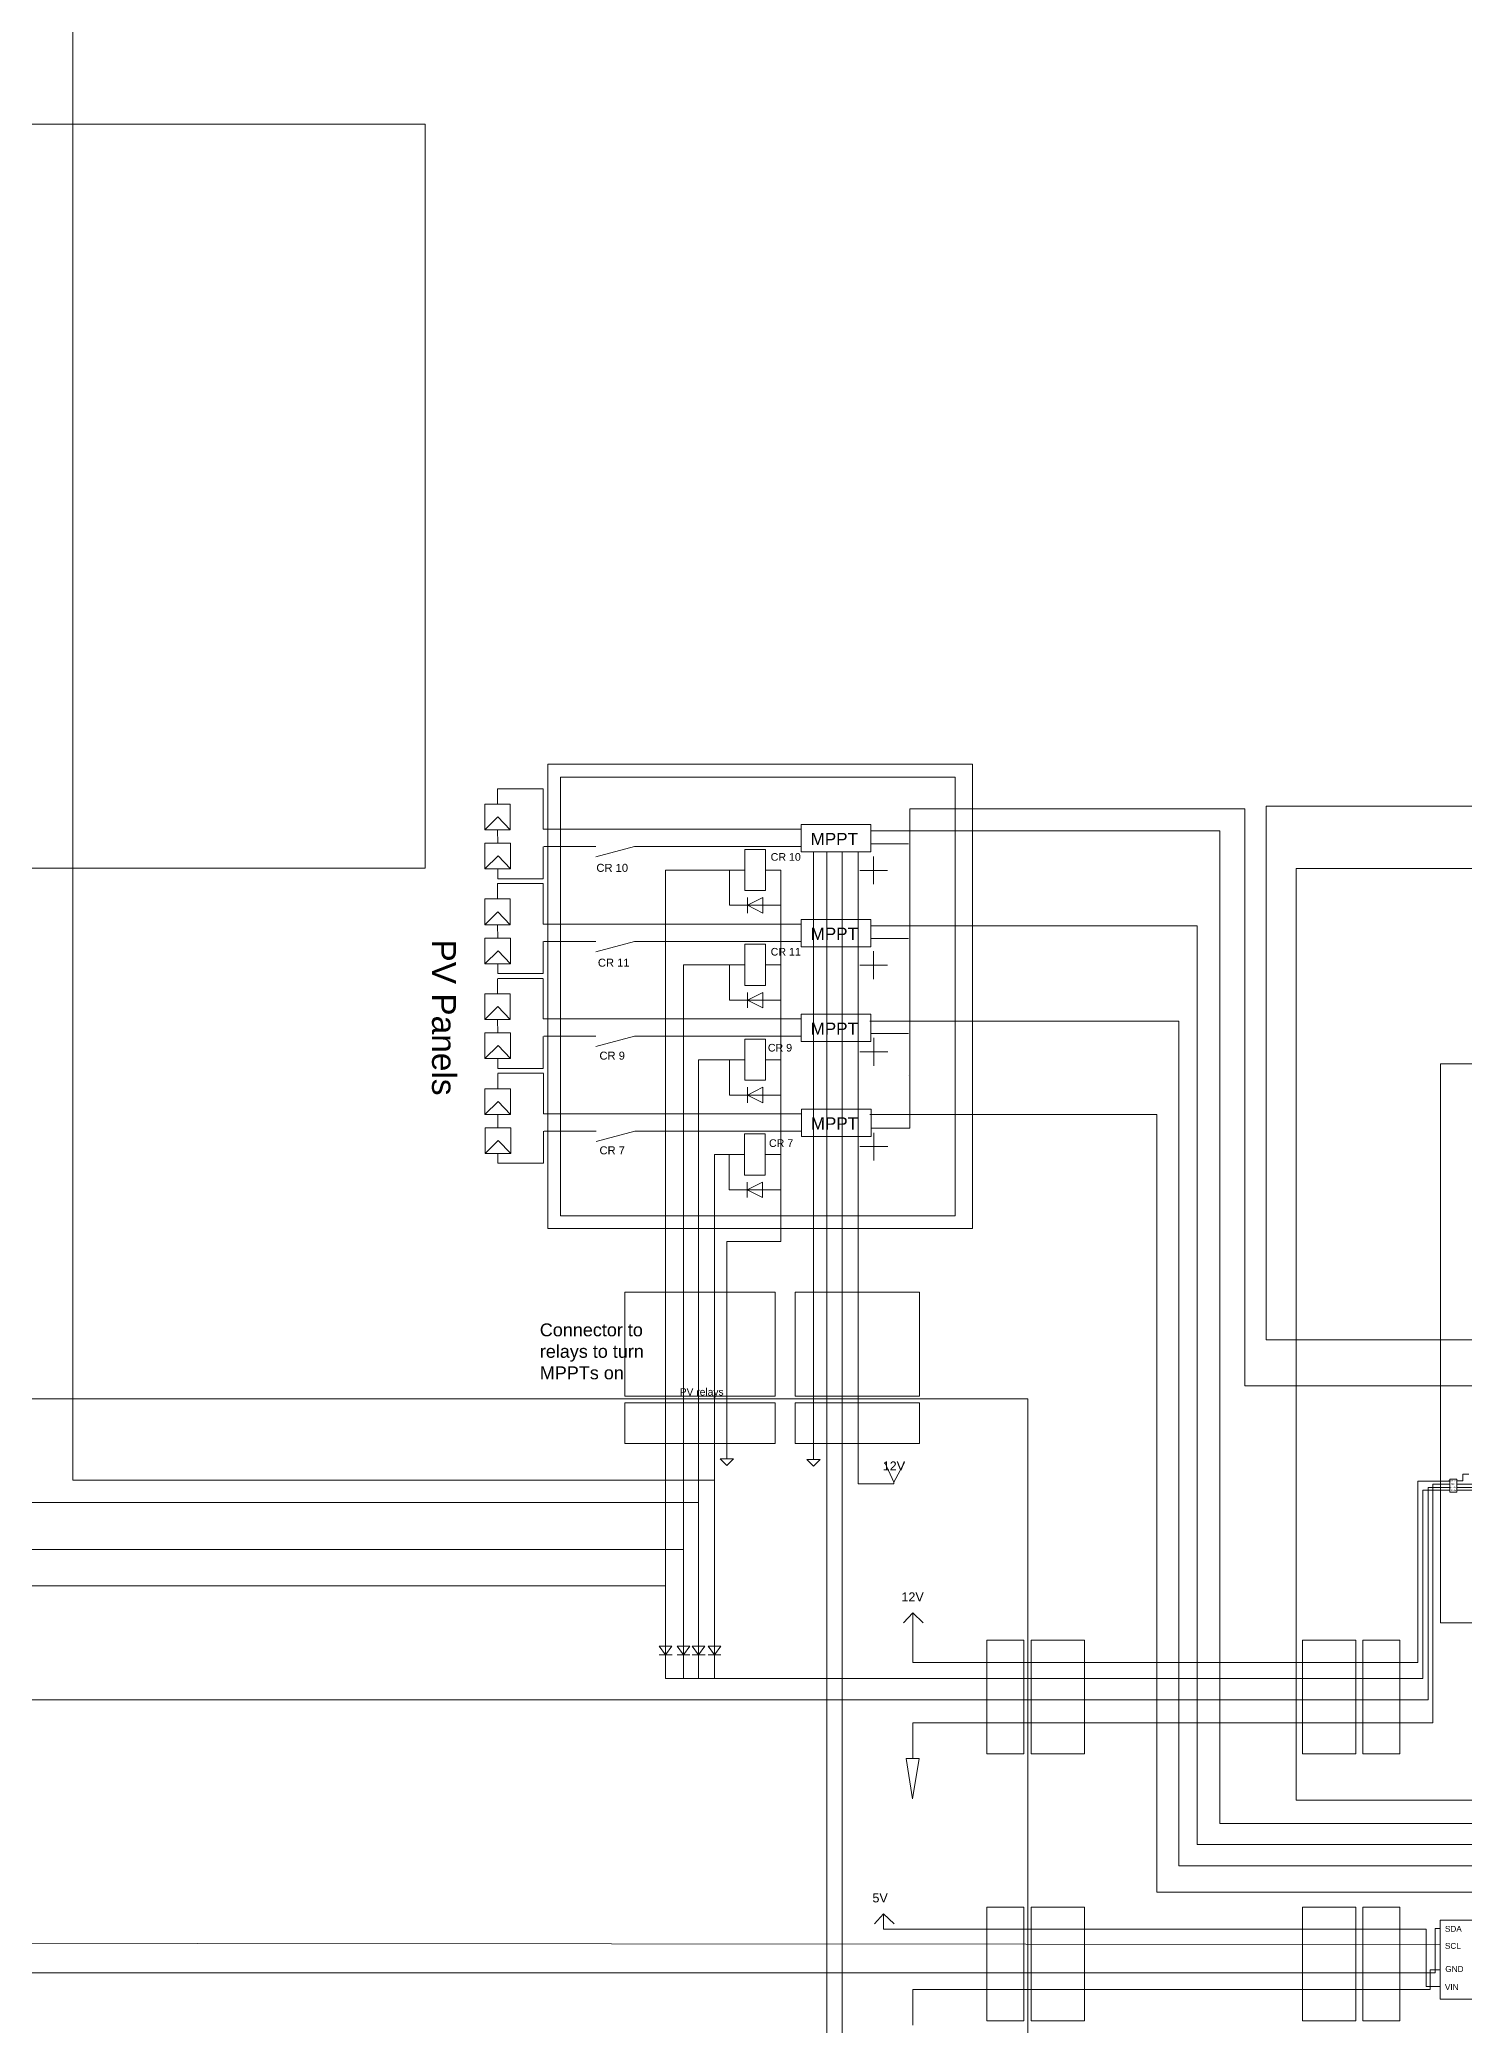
# Model space of a CAD drawing. Header units: inches. Extents: x 4541 to 19811, y -21622 to -6339.
# Drawn here: x 18966 to 19519, y -8322 to -7552 of the extents above; entities that cross this region are included whole.
import ezdxf

# ---------------------------------------------------------------- set-up
doc = ezdxf.new("R2010")
doc.units = ezdxf.units.IN
doc.header["$MEASUREMENT"] = 0
doc.layers.get('0').update_dxf_attribs({"lineweight": 0})
doc.styles.get("Standard").update_dxf_attribs({"font": 'arial.ttf'})

msp = doc.modelspace()

# ---------------------------------------------------------------- linework, layer by layer
at = {"ltscale": 5}
for p, q in [((19143.99, -7848.29), (19143.99, -7842.3)), ((19143.99, -7842.3), (19161.73, -7842.3)), ((19161.73, -7842.3), (19161.74, -7858.01)), ((19288.89, -7858.64), (19310.48, -7858.64)), ((19289.95, -7879.38), (19289.95, -7868.59)), ((19295.34, -7873.98), (19284.55, -7873.98)), ((19143.99, -7885.08), (19143.99, -7879.09)), ((19143.99, -7879.09), (19161.73, -7879.09)), ((19161.73, -7879.09), (19161.74, -7894.8)), ((19288.89, -7895.43), (19310.48, -7895.43)), ((19289.95, -7916.17), (19289.95, -7905.37)), ((19295.34, -7910.77), (19284.55, -7910.77)), ((19253.95, -7924.33), (19253.95, -7928.02)), ((19288.43, -7932.42), (19288.89, -7932.42)), ((19288.43, -7932.42), (19311.01, -7932.42)), ((19290.02, -7949.76), (19290.02, -7938.97)), ((19295.41, -7944.36), (19284.62, -7944.36)), ((19303.54, -7953.41), (19303.54, -7953.41)), ((19288.43, -7968.72), (19288.96, -7968.72)), ((19290.02, -7986.55), (19290.02, -7975.76)), ((19295.41, -7981.15), (19284.62, -7981.15)), ((19253.88, -7997.91), (19253.88, -8001.6)), ((19209.22, -8178.24), (19206.75, -8174.91)), ((19211.69, -8174.91), (19206.75, -8174.91)), ((19209.22, -8178.24), (19211.69, -8174.91)), ((19228.17, -8178.24), (19225.69, -8174.91)), ((19230.64, -8174.91), (19225.69, -8174.91)), ((19228.17, -8178.24), (19230.64, -8174.91))]:
    msp.add_line(p, q, dxfattribs=at)
for p, q in [((19144.05, -7842.3), (19161.73, -7842.3)), ((19144.15, -7853.22), (19139.03, -7858.27)), ((19148.95, -7858.27), (19144.15, -7853.22)), ((19143.99, -7858.27), (19144.07, -7863.45)), ((19161.74, -7858.01), (19261.91, -7858.01)), ((19144.22, -7868.37), (19139.11, -7873.42)), ((19149.02, -7873.42), (19144.22, -7868.37)), ((19161.74, -7877.22), (19161.74, -7864.79)), ((19161.99, -7864.76), (19182.2, -7864.76)), ((19197.2, -7864.76), (19182.2, -7868.76)), ((19197.2, -7864.76), (19261.91, -7864.76)), ((19239.95, -7865.84), (19239.95, -7881.84)), ((19247.95, -7865.84), (19239.95, -7865.84)), ((19247.95, -7881.84), (19247.95, -7865.84)), ((19271.76, -7866.85), (19271.76, -8409.39)), ((19277.74, -7866.85), (19277.74, -8409.39)), ((19144.07, -7873.42), (19144.07, -7877.22)), ((19144.07, -7877.22), (19161.74, -7877.22)), ((19209.22, -8083.7), (19209.22, -7873.84)), ((19209.22, -7873.84), (19239.95, -7873.84)), ((19233.95, -7887.54), (19233.95, -7873.84)), ((19144.05, -7879.09), (19161.73, -7879.09)), ((19239.95, -7881.84), (19247.95, -7881.84)), ((19246.95, -7884.54), (19240.95, -7887.54)), ((19240.95, -7890.54), (19240.95, -7884.54)), ((19246.95, -7890.54), (19246.95, -7884.54)), ((19144.15, -7890), (19139.03, -7895.05)), ((19148.95, -7895.05), (19144.15, -7890)), ((19253.95, -7887.54), (19233.95, -7887.54)), ((19240.95, -7887.54), (19246.95, -7890.54)), ((19143.99, -7895.05), (19144.07, -7900.24)), ((19161.74, -7894.8), (19261.91, -7894.8)), ((19161.74, -7914), (19161.74, -7901.58)), ((19161.99, -7901.54), (19182.2, -7901.54)), ((19197.2, -7901.54), (19182.2, -7905.54)), ((19197.2, -7901.54), (19261.91, -7901.54)), ((19144.22, -7905.16), (19139.11, -7910.21)), ((19149.02, -7910.21), (19144.22, -7905.16)), ((19239.95, -7902.63), (19239.95, -7918.63)), ((19247.95, -7902.63), (19239.95, -7902.63)), ((19247.95, -7918.63), (19247.95, -7902.63)), ((19143.99, -7921.86), (19143.99, -7915.99)), ((19144.05, -7915.87), (19161.73, -7915.87)), ((19144.07, -7910.21), (19144.07, -7914)), ((19144.07, -7914), (19161.74, -7914)), ((19161.74, -7915.99), (19161.74, -7931.59)), ((19233.95, -7924.33), (19233.95, -7910.63)), ((19253.95, -7924.33), (19233.95, -7924.33)), ((19239.95, -7918.63), (19247.95, -7918.63)), ((19246.95, -7921.33), (19240.95, -7924.33)), ((19240.95, -7927.33), (19240.95, -7921.33)), ((19240.95, -7924.33), (19246.95, -7927.33)), ((19246.95, -7927.33), (19246.95, -7921.33)), ((19144.15, -7926.79), (19139.04, -7931.84)), ((19143.99, -7931.84), (19144.07, -7937.02)), ((19148.95, -7931.84), (19144.15, -7926.79)), ((19161.74, -7931.59), (19261.92, -7931.59)), ((19161.74, -7950.79), (19161.74, -7938.36)), ((19161.99, -7938.33), (19182.2, -7938.33)), ((19197.2, -7938.33), (19182.2, -7942.33)), ((19197.2, -7938.33), (19261.92, -7938.33)), ((19239.95, -7939.41), (19239.95, -7955.41)), ((19247.95, -7939.41), (19239.95, -7939.41)), ((19247.95, -7955.41), (19247.95, -7939.41)), ((19144.22, -7941.94), (19139.11, -7946.99)), ((19144.07, -7946.99), (19144.07, -7950.79)), ((19149.02, -7946.99), (19144.22, -7941.94)), ((19233.95, -7961.12), (19233.95, -7947.41)), ((19144.06, -7958.66), (19144.06, -7952.78)), ((19144.07, -7950.79), (19161.74, -7950.79)), ((19144.12, -7952.66), (19161.79, -7952.66)), ((19161.81, -7952.78), (19161.81, -7968.38)), ((19239.95, -7955.41), (19247.95, -7955.41)), ((19253.95, -7961.12), (19233.95, -7961.12)), ((19246.95, -7958.12), (19240.95, -7961.12)), ((19240.95, -7964.12), (19240.95, -7958.12)), ((19240.95, -7961.12), (19246.95, -7964.12)), ((19246.95, -7964.12), (19246.95, -7958.12)), ((19144.22, -7963.58), (19139.1, -7968.63)), ((19144.06, -7968.63), (19144.13, -7973.81)), ((19149.02, -7968.63), (19144.22, -7963.58)), ((19161.81, -7968.38), (19261.98, -7968.38)), ((19288.96, -7968.72), (19311.01, -7968.72)), ((19144.29, -7978.74), (19139.18, -7983.79)), ((19149.09, -7983.79), (19144.29, -7978.74)), ((19161.81, -7987.58), (19161.81, -7975.15)), ((19162.06, -7975.12), (19182.27, -7975.12)), ((19197.27, -7975.12), (19182.27, -7979.12)), ((19197.27, -7975.12), (19261.98, -7975.12)), ((19239.88, -7976.2), (19239.88, -7992.2)), ((19247.88, -7976.2), (19239.88, -7976.2)), ((19247.88, -7992.2), (19247.88, -7976.2)), ((19144.13, -7983.79), (19144.13, -7987.58)), ((19228.19, -7984.2), (19233.88, -7984.2)), ((19228.19, -8083.7), (19228.19, -7984.2)), ((19233.88, -7984.2), (19239.88, -7984.2)), ((19233.88, -7997.91), (19233.88, -7984.2)), ((19144.13, -7987.58), (19161.81, -7987.58)), ((19239.88, -7992.2), (19247.88, -7992.2)), ((19253.88, -7997.91), (19233.88, -7997.91)), ((19246.88, -7994.91), (19240.88, -7997.91)), ((19240.88, -8000.91), (19240.88, -7994.91)), ((19240.88, -7997.91), (19246.88, -8000.91)), ((19246.88, -8000.91), (19246.88, -7994.91)), ((19209.22, -8151.43), (19209.22, -8083.7)), ((18917.49, -8119.22), (19221.94, -8119.22)), ((18862.81, -8137.37), (19216.18, -8137.37)), ((19209.22, -8187.49), (19478.31, -8187.49)), ((19221.94, -8187.49), (19478.31, -8187.49)), ((19228.19, -8187.49), (19478.31, -8187.49))]:
    msp.add_line(p, q)
at = {"color": 1, "ltscale": 5}
for p, q in [((19303.54, -7863.66), (19288.89, -7863.66)), ((19303.54, -7900.44), (19288.89, -7900.44)), ((19303.54, -7937.23), (19288.89, -7937.23)), ((19303.97, -7974.02), (19288.96, -7974.02))]:
    msp.add_line(p, q, dxfattribs=at)
at = {"color": 3}
for p, q in [((19247.95, -7873.84), (19253.95, -7873.84)), ((19247.95, -7910.63), (19253.95, -7910.63)), ((19247.95, -7947.41), (19253.95, -7947.41)), ((19247.88, -7984.2), (19253.88, -7984.2))]:
    msp.add_line(p, q, dxfattribs=at)
at = {"color": 3, "ltscale": 5}
for p, q in [((19253.95, -7873.84), (19253.95, -7887.54)), ((19253.95, -7887.54), (19253.95, -7910.63)), ((19253.95, -7910.63), (19253.95, -7924.33)), ((19253.95, -7947.41), (19253.95, -7928.02)), ((19253.95, -7947.41), (19253.95, -7961.12)), ((19253.95, -7961.12), (19253.95, -7964.81)), ((19253.88, -7984.2), (19253.95, -7964.81)), ((19253.88, -7984.2), (19253.88, -7997.91)), ((19253.88, -8017.99), (19253.88, -8001.6)), ((19232.95, -8037.64), (19232.95, -8017.99)), ((19232.95, -8017.99), (19253.88, -8017.99)), ((19305.09, -8234.14), (19302.62, -8218.49)), ((19307.57, -8218.49), (19302.62, -8218.49)), ((19305.09, -8234.14), (19307.57, -8218.49))]:
    msp.add_line(p, q, dxfattribs=at)
at = {"color": 7}
for p, q in [((19228.19, -8106.02), (19228.19, -8083.7)), ((19228.19, -8106.02), (19228.19, -8167.83)), ((19209.22, -8151.43), (19209.22, -8137.3)), ((19209.22, -8137.3), (19209.22, -8187.49)), ((19228.19, -8167.83), (19228.19, -8187.49)), ((19211.74, -8178.24), (19206.75, -8178.24)), ((19209.22, -8178.24), (19211.74, -8178.24)), ((19230.69, -8178.24), (19225.7, -8178.24))]:
    msp.add_line(p, q, dxfattribs=at)
at = {"color": 1}
msp.add_line((19293.84, -8284.69), (19293.84, -8278.78), dxfattribs=at)
for points in [[(18758.16, -7393.12), (18758.16, -8195.75), (19505.15, -8195.75), (19505.15, -8113.36), (19513.56, -8113.36)], [(18807.26, -7393.12), (18807.26, -8151.43), (19209.22, -8151.43), (19209.22, -8187.49), (19503.05, -8187.49), (19503.05, -8114.45), (19513.56, -8114.45), (19503.05, -8114.45), (19503.05, -8187.49), (19209.22, -8187.49), (19209.22, -7873.84), (19239.95, -7873.84)], [(18862.81, -7393.61), (18862.81, -8137.37), (19216.18, -8137.37), (19216.18, -8187.49), (19503.05, -8187.49), (19503.05, -8114.45), (19513.56, -8114.45), (19503.05, -8114.45)], [(18862.81, -7393.61), (18862.81, -8137.37), (19216.18, -8137.37), (19216.18, -8187.49), (19503.05, -8187.49), (19503.05, -8114.45), (19513.56, -8114.45), (19503.05, -8114.45), (19503.05, -8187.49), (19216.18, -8187.49), (19216.18, -7910.63), (19239.95, -7910.63)], [(18917.49, -7394.1), (18917.49, -8119.22), (19222.04, -8119.21), (19222.04, -7947.41), (19239.95, -7947.41), (19222.04, -7947.41), (19221.94, -8187.49), (19503.05, -8187.49), (19503.05, -8114.45), (19513.56, -8114.45)], [(18979.21, -7394.1), (18979.21, -8110.53), (19228.19, -8110.53)], [(18979.21, -7394.1), (18979.21, -8110.53), (19228.19, -8110.53), (19228.19, -7984.2), (19239.88, -7984.2), (19228.19, -7984.2), (19228.2, -8187.49), (19503.05, -8187.49), (19503.05, -8114.45), (19513.56, -8114.45)], [(18807.26, -7409.95), (18807.26, -8151.43), (19209.22, -8151.43)], [(19513.56, -8114.45), (19503.05, -8114.45), (19503.05, -8187.49), (19216.18, -8187.49), (19216.17, -7910.63), (19239.95, -7910.63)], [(19239.95, -7947.41), (19222.04, -7947.41), (19222.04, -8187.49), (19478.31, -8187.49)], [(19516.28, -8113.36), (19527.7, -8113.36), (19527.7, -8103.24), (19530.76, -8103.24)], [(19516.28, -8110.8), (19518.63, -8110.8), (19518.63, -8108.24), (19520.97, -8108.24)], [(19516.28, -8114.38), (19525.94, -8114.38), (19525.94, -8118.64), (19530.8, -8118.64)], [(18807.26, -8151.43), (19209.22, -8151.43)], [(19206.75, -8174.91), (19211.69, -8174.91), (19209.22, -8178.24), (19206.75, -8174.91)], [(19206.75, -8178.24), (19211.74, -8178.24)], [(19213.68, -8174.91), (19218.62, -8174.91), (19216.15, -8178.24), (19213.68, -8174.91)], [(19213.68, -8178.24), (19218.67, -8178.24)], [(19219.54, -8174.91), (19224.48, -8174.91), (19222.01, -8178.24), (19219.54, -8174.91)], [(19219.54, -8178.24), (19224.54, -8178.24)], [(19509.86, -8284.44), (19507.86, -8284.44), (19507.86, -8301.63), (18577.37, -8301.63), (18577.37, -9210.46)], [(19509.86, -8284.44), (19509.86, -8283.03)], [(19509.86, -8290.66), (18544.96, -8289.86), (18544.96, -9211.68)]]:
    msp.add_lwpolyline(points)
at = {"color": 5}
for points in [[(16210.3, -7873.14), (19115.91, -7873.14), (19115.91, -7584.58), (16210.3, -7584.58)], [(19328.33, -8012.94), (19163.48, -8012.94), (19163.48, -7832.85), (19328.33, -7832.85)], [(19321.54, -8007.94), (19168.48, -8007.94), (19168.48, -7837.85), (19321.54, -7837.85)], [(16211.6, -8078.99), (19349.76, -8078.99), (19349.76, -9572.98), (16211.6, -9572.98)]]:
    msp.add_lwpolyline(points, close=True, dxfattribs=at)
at = {"color": 1}
for points in [[(15898.19, -9317.22), (15898.19, -9619.17), (19810.56, -9619.17), (19810.56, -7849.02), (19442.26, -7849.02), (19442.26, -8056.14), (19571.17, -8056.14), (19571.17, -8084.9), (19593.68, -8084.9)], [(19303.97, -7974.02), (19303.97, -7850.09), (19434.04, -7850.09), (19434.04, -7965.18), (19434.04, -8073.97), (19568.9, -8073.97), (19568.9, -8126.8), (19593.57, -8126.96)], [(19283.99, -7866.85), (19283.99, -8111.94), (19297.83, -8111.87), (19297.83, -8111.23)], [(19294.33, -8103.61), (19297.83, -8111.23), (19301.87, -8103.61)], [(19513.56, -8110.86), (19501.18, -8110.86), (19501.18, -8181.21), (19305.1, -8181.21), (19305.1, -8162.03)], [(19301.59, -8165.79), (19305.1, -8162.03), (19309.14, -8165.79)], [(19290.33, -8282.55), (19293.84, -8278.78), (19297.88, -8282.55)], [(19293.84, -8284.69), (19504.37, -8284.69), (19504.37, -8306.92), (19509.86, -8306.92)]]:
    msp.add_lwpolyline(points, dxfattribs=at)
for points in [[(19148.95, -7858.27), (19139.03, -7858.27), (19139.03, -7848.29), (19148.95, -7848.29)], [(19261.87, -7856.22), (19288.89, -7856.22), (19288.89, -7866.85), (19261.87, -7866.85)], [(19149.02, -7873.42), (19139.11, -7873.42), (19139.11, -7863.45), (19149.02, -7863.45)], [(19148.95, -7895.05), (19139.03, -7895.05), (19139.03, -7885.08), (19148.95, -7885.08)], [(19261.87, -7893.01), (19288.89, -7893.01), (19288.89, -7903.64), (19261.87, -7903.64)], [(19149.02, -7910.21), (19139.11, -7910.21), (19139.11, -7900.24), (19149.02, -7900.24)], [(19148.95, -7931.84), (19139.04, -7931.84), (19139.04, -7921.86), (19148.95, -7921.86)], [(19261.87, -7929.8), (19288.89, -7929.8), (19288.89, -7940.42), (19261.87, -7940.42)], [(19149.02, -7946.99), (19139.11, -7946.99), (19139.11, -7937.02), (19149.02, -7937.02)], [(19149.02, -7968.63), (19139.1, -7968.63), (19139.1, -7958.66), (19149.02, -7958.66)], [(19261.94, -7966.59), (19288.96, -7966.59), (19288.96, -7977.21), (19261.94, -7977.21)], [(19149.09, -7983.79), (19139.18, -7983.79), (19139.18, -7973.81), (19149.09, -7973.81)], [(19513.56, -8110.1), (19516.28, -8110.1), (19516.28, -8115.1), (19513.56, -8115.1)], [(19559.73, -8281.21), (19559.73, -8311.87), (19509.86, -8311.87), (19509.86, -8281.21)]]:
    msp.add_lwpolyline(points, close=True)
at = {"color": 3}
for points in [[(19310.48, -7858.64), (19424.27, -7858.64), (19424.27, -8243.65), (19550.53, -8243.65), (19550.53, -8223.92), (19577.85, -8223.92)], [(19266.59, -7866.85), (19266.59, -8102.44), (19266.59, -8102.44), (19264.01, -8102.44), (19266.59, -8105.02), (19269.18, -8102.44), (19266.59, -8102.44)], [(15911.92, -9323.86), (15911.92, -9609.01), (19792.58, -9609.01), (19792.58, -7873.32), (19453.93, -7873.32), (19453.93, -8234.66), (19547.84, -8234.66), (19547.84, -8194.94), (19577.85, -8194.94)], [(19310.48, -7895.43), (19415.49, -7895.43), (19415.49, -8251.88), (19553.22, -8251.88), (19553.22, -8239.26), (19577.85, -8239.37)], [(19311.01, -7932.42), (19408.36, -7932.42), (19408.36, -8260.11), (19556.11, -8260.11), (19556.11, -8254.46), (19577.85, -8254.53)], [(19588.41, -7941.17), (19588.41, -7949.04), (19509.91, -7949.04), (19509.91, -8165.88), (19578.82, -8165.88), (19578.82, -8179.37)], [(19311.01, -7968.72), (19399.85, -7968.72), (19399.85, -8270.35), (19577.85, -8270.35)], [(19232.95, -8037.64), (19232.95, -8102.22), (19230.36, -8102.22), (19232.95, -8104.8), (19235.53, -8102.22), (19232.95, -8102.22)], [(19513.56, -8112.06), (19506.98, -8112.06), (19506.98, -8204.61), (19305.1, -8204.61), (19305.1, -8218.46)], [(19530.76, -8112.1), (19516.28, -8112.1)], [(19509.86, -8300.42), (19509.86, -8300.42), (19505.93, -8300.42), (19505.93, -8308.08), (19305.1, -8308.08), (19305.1, -8321.93)]]:
    msp.add_lwpolyline(points, dxfattribs=at)
at = {"color": 6}
for points in [[(19193.44, -8037.64), (19251.72, -8037.64), (19251.72, -8077.93), (19193.44, -8077.93)], [(19259.51, -8037.64), (19307.77, -8037.64), (19307.77, -8077.93), (19259.51, -8077.93)], [(19193.44, -8080.56), (19251.72, -8080.56), (19251.72, -8096.27), (19193.44, -8096.27)], [(19259.51, -8080.56), (19307.77, -8080.56), (19307.77, -8096.27), (19259.51, -8096.27)], [(19333.91, -8172.61), (19348.22, -8172.61), (19348.22, -8216.69), (19333.91, -8216.69)], [(19351.02, -8172.61), (19371.74, -8172.61), (19371.74, -8216.69), (19351.02, -8216.69)], [(19477.05, -8172.61), (19456.34, -8172.61), (19456.34, -8216.69), (19477.05, -8216.69)], [(19494.17, -8172.61), (19479.85, -8172.61), (19479.85, -8216.69), (19494.17, -8216.69)], [(19333.91, -8276.08), (19348.22, -8276.08), (19348.22, -8320.16), (19333.91, -8320.16)], [(19351.02, -8276.08), (19371.74, -8276.08), (19371.74, -8320.16), (19351.02, -8320.16)], [(19477.05, -8276.08), (19456.34, -8276.08), (19456.34, -8320.16), (19477.05, -8320.16)], [(19494.17, -8276.08), (19479.85, -8276.08), (19479.85, -8320.16), (19494.17, -8320.16)]]:
    msp.add_lwpolyline(points, close=True, dxfattribs=at)

# ---------------------------------------------------------------- texts
for s, height, p in [('MPPT', 4.735, (19265.49, -7864.16)), ('CR 10', 2.957, (19249.99, -7870.24)), ('CR 10', 3.103, (19182.36, -7874.55)), ('MPPT', 4.735, (19265.49, -7900.94)), ('CR 11', 3.103, (19182.94, -7911.34)), ('CR 11', 2.957, (19249.99, -7907.02)), ('MPPT', 4.735, (19265.49, -7937.73)), ('CR 9', 3.103, (19183.55, -7947.4)), ('CR 9', 2.957, (19248.9, -7944.25)), ('MPPT', 4.735, (19265.56, -7974.52)), ('CR 7', 2.957, (19249.33, -7981.26)), ('CR 7', 3.103, (19183.56, -7984.12)), ('PV relays', 2.849, (19214.7, -8077.69)), ('Power on', 0.478, (19513.06, -8110.96)), ('Motor On', 0.478, (19513.13, -8113.53)), ('PV On', 0.478, (19513.97, -8114.7)), ('GND', 0.478, (19514.01, -8112.27)), ('SDA', 2.274, (19511.66, -8285.68)), ('SCL', 2.274, (19511.66, -8292.28)), ('GND', 2.274, (19511.8, -8301.24)), ('VIN', 2.274, (19511.66, -8308.27))]:
    msp.add_text(s, height=height).set_placement(p)
msp.add_text('PV Panels', height=9.282, rotation=270).set_placement((19118.58, -7900.78))
at = {"color": 1}
for s, p in [('12V', (19293.49, -8106.73)), ('12V', (19300.76, -8157.52)), ('5V', (19289.5, -8274.28))]:
    msp.add_text(s, height=3.473, dxfattribs=at).set_placement(p)
at = {"insert": (19160.4, -8049.71), "char_height": 5, "attachment_point": 1}
msp.add_mtext_dynamic_manual_height_columns('Connector to relays to turn MPPTs on', width=55.6023, gutter_width=25, heights=[0], dxfattribs=at)

doc.saveas('drawing.dxf')
